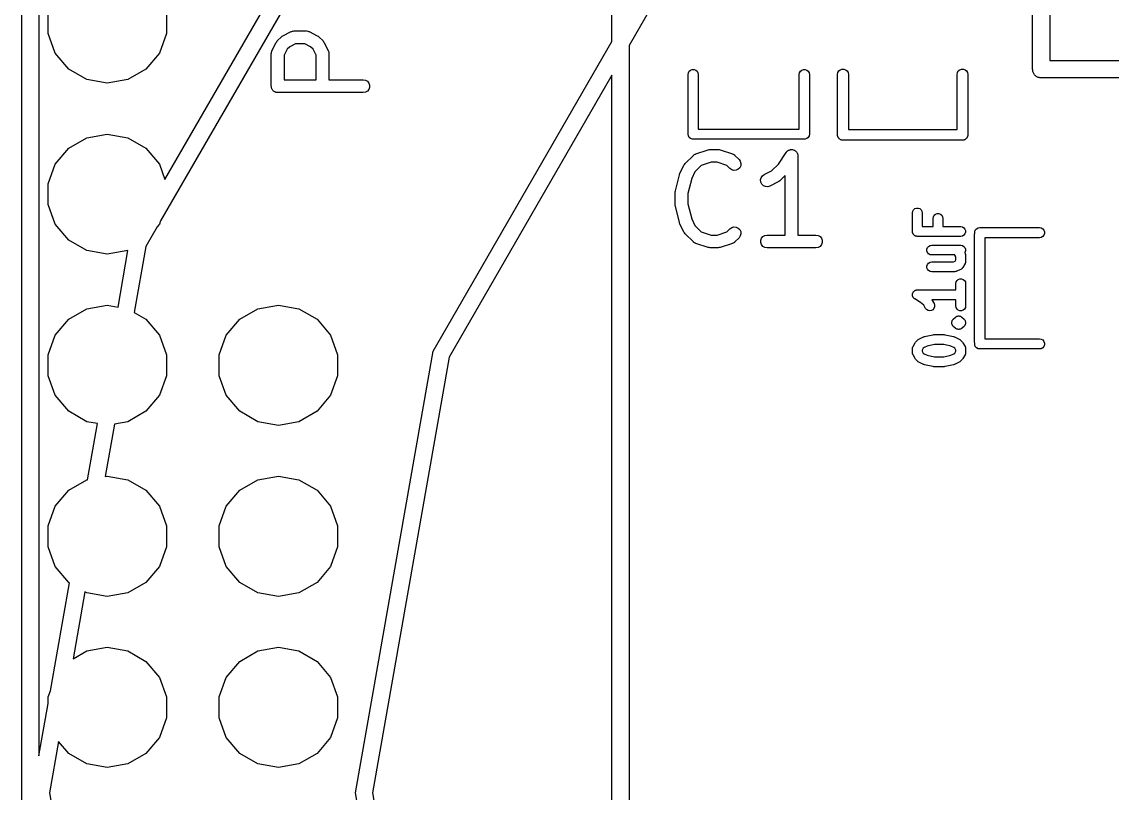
# Model space of a CAD drawing. Extents: x 173.7 to 226.3, y -126 to -74.1.
# Drawn here: x 181 to 193.75, y -100 to -90.98 of the extents above; entities that cross this region are included whole.
import ezdxf

# ---------------------------------------------------------------- set-up
doc = ezdxf.new("R2010")
doc.units = 0
doc.header["$MEASUREMENT"] = 0
doc.layers.add('BLACK', color=7, linetype='CONTINUOUS')

msp = doc.modelspace()

# ---------------------------------------------------------------- linework, layer by layer
at = {"layer": 'Black'}
for p, q in [((187.9, -91.216), (187.9, -86.1429)), ((192.818, -91.54), (192.818, -86.9982)), ((181, -112.1), (181, -88)), ((181.2, -88), (181.2, -99.5653)), ((193.022, -89.8636), (193.022, -91.4384)), ((188.586, -90.4223), (188.1, -91.2635)), ((182.674, -92.8293), (183.917, -90.6762)), ((181.308, -91.122), (181.308, -90.878)), ((184.062, -90.8204), (182.623, -93.3128)), ((182.692, -90.878), (182.692, -91.122)), ((181.391, -91.3513), (181.308, -91.122)), ((182.692, -91.122), (182.609, -91.3513)), ((184.035, -91.1613), (184.044, -91.1544)), ((184.044, -91.1544), (184.054, -91.1472)), ((184.054, -91.1472), (184.149, -91.0996)), ((184.149, -91.0996), (184.153, -91.0984)), ((184.153, -91.0984), (184.157, -91.0962)), ((184.157, -91.0962), (184.166, -91.0947)), ((184.166, -91.0947), (184.174, -91.0922)), ((184.174, -91.0922), (184.179, -91.0924)), ((184.179, -91.0924), (184.183, -91.0917)), ((184.183, -91.0917), (184.326, -91.0917)), ((184.326, -91.0917), (184.33, -91.0924)), ((184.33, -91.0924), (184.334, -91.0922)), ((184.334, -91.0922), (184.343, -91.0947)), ((184.343, -91.0947), (184.351, -91.0962)), ((184.351, -91.0962), (184.355, -91.0984)), ((184.355, -91.0984), (184.359, -91.0996)), ((184.359, -91.0996), (184.454, -91.1472)), ((184.454, -91.1472), (184.464, -91.1544)), ((184.464, -91.1544), (184.474, -91.1613)), ((183.925, -91.3236), (183.973, -91.2284)), ((183.973, -91.2284), (183.98, -91.2187)), ((183.98, -91.2187), (183.987, -91.2089)), ((183.987, -91.2089), (184.035, -91.1613)), ((184.132, -91.2759), (184.102, -91.3063)), ((184.201, -91.2417), (184.132, -91.2759)), ((184.308, -91.2417), (184.201, -91.2417)), ((184.377, -91.2759), (184.308, -91.2417)), ((184.407, -91.3063), (184.377, -91.2759)), ((184.474, -91.1613), (184.522, -91.2089)), ((184.522, -91.2089), (184.528, -91.2187)), ((184.528, -91.2187), (184.536, -91.2284)), ((184.536, -91.2284), (184.583, -91.3236)), ((185.81, -94.8354), (187.9, -91.216)), ((188.1, -91.2635), (188.1, -108.737)), ((181.548, -91.5383), (181.391, -91.3513)), ((182.609, -91.3513), (182.452, -91.5383)), ((183.917, -91.3571), (183.918, -91.3529)), ((183.917, -91.7381), (183.917, -91.3571)), ((183.918, -91.3486), (183.92, -91.3401)), ((183.918, -91.3529), (183.918, -91.3486)), ((183.92, -91.3401), (183.922, -91.3315)), ((183.922, -91.3315), (183.924, -91.3277)), ((183.924, -91.3277), (183.925, -91.3236)), ((184.102, -91.3063), (184.067, -91.3748)), ((184.067, -91.3748), (184.067, -91.6631)), ((184.441, -91.3748), (184.407, -91.3063)), ((184.441, -91.6631), (184.441, -91.3748)), ((184.583, -91.3236), (184.585, -91.3277)), ((184.585, -91.3277), (184.587, -91.3315)), ((184.587, -91.3315), (184.588, -91.3401)), ((184.588, -91.3401), (184.591, -91.3486)), ((184.591, -91.3486), (184.59, -91.3529)), ((184.59, -91.3529), (184.591, -91.3571)), ((184.591, -91.3571), (184.591, -91.6631)), ((181.76, -91.6603), (181.548, -91.5383)), ((182.452, -91.5383), (182.24, -91.6603)), ((190.57, -91.5454), (190.59, -91.5378)), ((190.59, -91.5378), (190.613, -91.5378)), ((190.613, -91.5378), (190.633, -91.5454)), ((191.967, -91.5454), (191.987, -91.5378)), ((191.987, -91.5378), (192.01, -91.5378)), ((192.01, -91.5378), (192.03, -91.5454)), ((192.82, -91.5488), (192.818, -91.54)), ((193.022, -91.4384), (202.978, -91.4384)), ((182, -91.7027), (181.76, -91.6603)), ((182.24, -91.6603), (182, -91.7027)), ((184.067, -91.6631), (184.441, -91.6631)), ((184.591, -91.6631), (184.992, -91.6631)), ((184.992, -91.6631), (185.018, -91.6676)), ((185.018, -91.6676), (185.041, -91.6806)), ((187.9, -91.6099), (185.998, -94.9038)), ((187.9, -108.39), (187.9, -91.6099)), ((188.79, -91.6004), (188.794, -91.58)), ((188.79, -92.2989), (188.79, -91.6004)), ((188.794, -91.58), (188.804, -91.562)), ((188.804, -91.562), (188.82, -91.5487)), ((188.82, -91.5487), (188.839, -91.5416)), ((188.839, -91.5416), (188.86, -91.5416)), ((188.86, -91.5416), (188.88, -91.5487)), ((188.88, -91.5487), (188.895, -91.562)), ((188.895, -91.562), (188.906, -91.58)), ((188.906, -91.58), (188.909, -91.6004)), ((188.909, -91.6004), (188.909, -92.2392)), ((190.091, -91.6004), (190.094, -91.58)), ((190.091, -92.2392), (190.091, -91.6004)), ((190.094, -91.58), (190.105, -91.562)), ((190.105, -91.562), (190.12, -91.5487)), ((190.12, -91.5487), (190.14, -91.5416)), ((190.14, -91.5416), (190.161, -91.5416)), ((190.161, -91.5416), (190.18, -91.5487)), ((190.18, -91.5487), (190.196, -91.562)), ((190.196, -91.562), (190.206, -91.58)), ((190.206, -91.58), (190.21, -91.6004)), ((190.21, -91.6004), (190.21, -92.2989)), ((190.538, -91.6004), (190.542, -91.5787)), ((190.538, -92.3065), (190.538, -91.6004)), ((190.542, -91.5787), (190.553, -91.5596)), ((190.553, -91.5596), (190.57, -91.5454)), ((190.633, -91.5454), (190.65, -91.5596)), ((190.65, -91.5596), (190.661, -91.5787)), ((190.661, -91.5787), (190.665, -91.6004)), ((190.665, -91.6004), (190.665, -92.243)), ((191.935, -91.6004), (191.939, -91.5787)), ((191.935, -92.243), (191.935, -91.6004)), ((191.939, -91.5787), (191.95, -91.5596)), ((191.95, -91.5596), (191.967, -91.5454)), ((192.03, -91.5454), (192.047, -91.5596)), ((192.047, -91.5596), (192.058, -91.5787)), ((192.058, -91.5787), (192.062, -91.6004)), ((192.062, -91.6004), (192.062, -92.3065)), ((192.82, -91.5576), (192.82, -91.5488)), ((192.823, -91.566), (192.82, -91.5576)), ((192.825, -91.5747), (192.823, -91.566)), ((192.829, -91.5824), (192.825, -91.5747)), ((192.832, -91.5908), (192.829, -91.5824)), ((192.838, -91.5976), (192.832, -91.5908)), ((192.842, -91.6053), (192.838, -91.5976)), ((192.849, -91.611), (192.842, -91.6053)), ((192.855, -91.6178), (192.849, -91.611)), ((192.862, -91.6223), (192.855, -91.6178)), ((192.869, -91.628), (192.862, -91.6223)), ((192.878, -91.631), (192.869, -91.628)), ((192.885, -91.6355), (192.878, -91.631)), ((192.894, -91.637), (192.885, -91.6355)), ((192.902, -91.6401), (192.894, -91.637)), ((192.911, -91.6401), (192.902, -91.6401)), ((192.92, -91.6416), (192.911, -91.6401)), ((203.08, -91.6416), (192.92, -91.6416)), ((183.919, -91.7446), (183.917, -91.7381)), ((183.919, -91.7511), (183.919, -91.7446)), ((183.921, -91.7573), (183.919, -91.7511)), ((183.922, -91.7637), (183.921, -91.7573)), ((183.925, -91.7694), (183.922, -91.7637)), ((183.927, -91.7756), (183.925, -91.7694)), ((183.932, -91.7806), (183.927, -91.7756)), ((183.935, -91.7863), (183.932, -91.7806)), ((183.94, -91.7905), (183.935, -91.7863)), ((183.944, -91.7955), (183.94, -91.7905)), ((183.95, -91.7988), (183.944, -91.7955)), ((185.041, -91.7955), (185.018, -91.8086)), ((185.041, -91.6806), (185.057, -91.7006)), ((185.057, -91.7756), (185.041, -91.7955)), ((185.057, -91.7006), (185.066, -91.7251)), ((185.066, -91.7511), (185.057, -91.7756)), ((185.066, -91.7251), (185.066, -91.7511)), ((183.955, -91.803), (183.95, -91.7988)), ((183.961, -91.8053), (183.955, -91.803)), ((183.967, -91.8086), (183.961, -91.8053)), ((183.973, -91.8097), (183.967, -91.8086)), ((183.979, -91.812), (183.973, -91.8097)), ((183.986, -91.812), (183.979, -91.812)), ((183.992, -91.8131), (183.986, -91.812)), ((184.992, -91.8131), (183.992, -91.8131)), ((185.018, -91.8086), (184.992, -91.8131)), ((181.76, -92.3397), (182, -92.2973)), ((182, -92.2973), (182.24, -92.3397)), ((188.794, -92.3193), (188.79, -92.2989)), ((188.909, -92.2392), (190.091, -92.2392)), ((190.21, -92.2989), (190.206, -92.3193)), ((190.665, -92.243), (191.935, -92.243)), ((181.548, -92.4617), (181.76, -92.3397)), ((182.24, -92.3397), (182.452, -92.4617)), ((188.804, -92.3372), (188.794, -92.3193)), ((188.82, -92.3506), (188.804, -92.3372)), ((188.839, -92.3577), (188.82, -92.3506)), ((188.86, -92.3577), (188.839, -92.3577)), ((188.865, -92.3586), (188.86, -92.3577)), ((190.135, -92.3586), (188.865, -92.3586)), ((190.14, -92.3577), (190.135, -92.3586)), ((190.161, -92.3577), (190.14, -92.3577)), ((190.18, -92.3506), (190.161, -92.3577)), ((190.196, -92.3372), (190.18, -92.3506)), ((190.206, -92.3193), (190.196, -92.3372)), ((190.539, -92.312), (190.538, -92.3065)), ((190.539, -92.3175), (190.539, -92.312)), ((190.541, -92.3227), (190.539, -92.3175)), ((190.542, -92.3282), (190.541, -92.3227)), ((190.545, -92.333), (190.542, -92.3282)), ((190.547, -92.3383), (190.545, -92.333)), ((190.55, -92.3425), (190.547, -92.3383)), ((190.553, -92.3473), (190.55, -92.3425)), ((190.557, -92.3509), (190.553, -92.3473)), ((190.561, -92.3551), (190.557, -92.3509)), ((190.565, -92.3579), (190.561, -92.3551)), ((190.57, -92.3615), (190.565, -92.3579)), ((190.575, -92.3634), (190.57, -92.3615)), ((190.58, -92.3662), (190.575, -92.3634)), ((190.585, -92.3671), (190.58, -92.3662)), ((190.59, -92.369), (190.585, -92.3671)), ((190.596, -92.369), (190.59, -92.369)), ((190.601, -92.37), (190.596, -92.369)), ((191.998, -92.37), (190.601, -92.37)), ((192.004, -92.369), (191.998, -92.37)), ((192.01, -92.369), (192.004, -92.369)), ((192.015, -92.3671), (192.01, -92.369)), ((192.02, -92.3662), (192.015, -92.3671)), ((192.025, -92.3634), (192.02, -92.3662)), ((192.03, -92.3615), (192.025, -92.3634)), ((192.035, -92.3579), (192.03, -92.3615)), ((192.039, -92.3551), (192.035, -92.3579)), ((192.043, -92.3509), (192.039, -92.3551)), ((192.047, -92.3473), (192.043, -92.3509)), ((192.05, -92.3425), (192.047, -92.3473)), ((192.053, -92.3383), (192.05, -92.3425)), ((192.055, -92.333), (192.053, -92.3383)), ((192.058, -92.3282), (192.055, -92.333)), ((192.059, -92.3227), (192.058, -92.3282)), ((192.061, -92.3175), (192.059, -92.3227)), ((192.062, -92.3065), (192.061, -92.312)), ((192.061, -92.312), (192.061, -92.3175)), ((181.391, -92.6487), (181.548, -92.4617)), ((182.452, -92.4617), (182.609, -92.6487)), ((188.756, -92.6422), (188.852, -92.547)), ((188.852, -92.547), (188.855, -92.5445)), ((188.855, -92.5445), (188.858, -92.5413)), ((188.858, -92.5413), (188.866, -92.5371)), ((188.866, -92.5371), (188.873, -92.532)), ((188.873, -92.532), (188.877, -92.5309)), ((188.877, -92.5309), (188.881, -92.5288)), ((188.881, -92.5288), (189.024, -92.4812)), ((189.024, -92.4812), (189.036, -92.4795)), ((189.036, -92.4795), (189.048, -92.4774)), ((189.048, -92.4774), (189.143, -92.4774)), ((189.143, -92.4774), (189.155, -92.4795)), ((189.155, -92.4795), (189.167, -92.4812)), ((189.167, -92.4812), (189.309, -92.5288)), ((189.309, -92.5288), (189.313, -92.5309)), ((189.313, -92.5309), (189.317, -92.532)), ((189.317, -92.532), (189.325, -92.5371)), ((189.325, -92.5371), (189.332, -92.5413)), ((189.332, -92.5413), (189.335, -92.5445)), ((189.335, -92.5445), (189.339, -92.547)), ((189.339, -92.547), (189.386, -92.5946)), ((189.846, -92.6475), (189.938, -92.5108)), ((189.938, -92.5108), (189.94, -92.5078)), ((189.94, -92.5078), (189.943, -92.5042)), ((189.943, -92.5042), (189.949, -92.4984)), ((189.949, -92.4984), (189.956, -92.4919)), ((189.956, -92.4919), (189.959, -92.4901)), ((189.959, -92.4901), (189.962, -92.4874)), ((189.962, -92.4874), (189.971, -92.4844)), ((189.971, -92.4844), (189.979, -92.4804)), ((189.979, -92.4804), (189.983, -92.4799)), ((189.983, -92.4799), (189.987, -92.4785)), ((189.987, -92.4785), (189.996, -92.4785)), ((189.996, -92.4785), (190.005, -92.4775)), ((190.005, -92.4775), (190.009, -92.4785)), ((190.009, -92.4785), (190.013, -92.4785)), ((190.013, -92.4785), (190.021, -92.4816)), ((190.021, -92.4816), (190.03, -92.4837)), ((190.03, -92.4837), (190.034, -92.486)), ((190.034, -92.486), (190.037, -92.4874)), ((190.037, -92.4874), (190.044, -92.4932)), ((190.044, -92.4932), (190.052, -92.4981)), ((190.052, -92.4981), (190.054, -92.5015)), ((190.054, -92.5015), (190.057, -92.5042)), ((190.057, -92.5042), (190.062, -92.5119)), ((190.062, -92.5119), (190.067, -92.5191)), ((190.067, -92.5191), (190.068, -92.5231)), ((190.068, -92.5231), (190.07, -92.5267)), ((190.07, -92.5267), (190.072, -92.5355)), ((190.072, -92.5355), (190.075, -92.5441)), ((190.075, -92.5441), (190.074, -92.5483)), ((190.074, -92.5483), (190.075, -92.5524)), ((190.075, -92.5524), (190.075, -93.4774)), ((181.308, -92.878), (181.391, -92.6487)), ((182.609, -92.6487), (182.674, -92.8293)), ((188.695, -92.7569), (188.742, -92.6617)), ((188.742, -92.6617), (188.75, -92.652)), ((188.75, -92.652), (188.756, -92.6422)), ((188.945, -92.6656), (188.871, -92.7397)), ((189.06, -92.6274), (188.945, -92.6656)), ((189.131, -92.6274), (189.06, -92.6274)), ((189.245, -92.6656), (189.131, -92.6274)), ((189.28, -92.7007), (189.245, -92.6656)), ((189.386, -92.5946), (189.401, -92.6159)), ((189.406, -92.667), (189.395, -92.6906)), ((189.401, -92.6159), (189.408, -92.6411)), ((189.408, -92.6411), (189.406, -92.667)), ((189.765, -92.7288), (189.846, -92.6475)), ((188.642, -92.9628), (188.689, -92.7723)), ((188.689, -92.7723), (188.692, -92.7648)), ((188.692, -92.7648), (188.695, -92.7569)), ((188.871, -92.7397), (188.833, -92.8167)), ((189.302, -92.7156), (189.28, -92.7007)), ((189.327, -92.7223), (189.302, -92.7156)), ((189.353, -92.7201), (189.327, -92.7223)), ((189.376, -92.7091), (189.353, -92.7201)), ((189.395, -92.6906), (189.376, -92.7091)), ((189.639, -92.8336), (189.645, -92.8083)), ((189.645, -92.8083), (189.66, -92.7865)), ((189.66, -92.7865), (189.681, -92.771)), ((189.681, -92.771), (189.765, -92.7288)), ((189.925, -92.7811), (189.863, -92.8435)), ((189.925, -93.4774), (189.925, -92.7811)), ((181.308, -93.122), (181.308, -92.878)), ((188.833, -92.8167), (188.789, -92.9902)), ((189.642, -92.8595), (189.639, -92.8336)), ((189.654, -92.8828), (189.642, -92.8595)), ((189.673, -92.9007), (189.654, -92.8828)), ((189.697, -92.911), (189.673, -92.9007)), ((189.723, -92.9126), (189.697, -92.911)), ((189.748, -92.9052), (189.723, -92.9126)), ((189.843, -92.8576), (189.748, -92.9052)), ((189.853, -92.8504), (189.843, -92.8576)), ((189.863, -92.8435), (189.853, -92.8504)), ((188.639, -92.981), (188.641, -92.9719)), ((188.639, -93.1238), (188.639, -92.981)), ((188.641, -92.9719), (188.642, -92.9628)), ((188.789, -92.9902), (188.789, -93.1146)), ((181.391, -93.3513), (181.308, -93.122)), ((188.641, -93.1328), (188.639, -93.1238)), ((188.642, -93.142), (188.641, -93.1328)), ((188.689, -93.3325), (188.642, -93.142)), ((188.789, -93.1146), (188.833, -93.2881)), ((191.414, -93.2183), (191.417, -93.1987)), ((191.417, -93.1987), (191.427, -93.1815)), ((191.427, -93.1815), (191.442, -93.1688)), ((191.442, -93.1688), (191.461, -93.162)), ((191.461, -93.162), (191.481, -93.162)), ((191.481, -93.162), (191.499, -93.1688)), ((191.499, -93.1688), (191.515, -93.1815)), ((191.515, -93.1815), (191.525, -93.1987)), ((191.525, -93.1987), (191.528, -93.2183)), ((182.623, -93.3128), (182.609, -93.3513)), ((188.833, -93.2881), (188.871, -93.3651)), ((191.414, -93.436), (191.414, -93.2183)), ((191.528, -93.2183), (191.528, -93.3788)), ((191.656, -93.2836), (191.659, -93.264)), ((191.656, -93.3788), (191.656, -93.2836)), ((191.659, -93.264), (191.669, -93.2468)), ((191.669, -93.2468), (191.684, -93.2341)), ((191.684, -93.2341), (191.703, -93.2273)), ((191.703, -93.2273), (191.723, -93.2273)), ((191.723, -93.2273), (191.741, -93.2341)), ((191.741, -93.2341), (191.756, -93.2468)), ((191.756, -93.2468), (191.766, -93.264)), ((191.766, -93.264), (191.77, -93.2836)), ((191.77, -93.2836), (191.77, -93.3788)), ((181.548, -93.5383), (181.391, -93.3513)), ((182.582, -93.3828), (182.45, -93.6122)), ((182.609, -93.3513), (182.582, -93.3828)), ((188.692, -93.34), (188.689, -93.3325)), ((188.695, -93.3478), (188.692, -93.34)), ((188.742, -93.4431), (188.695, -93.3478)), ((188.75, -93.4527), (188.742, -93.4431)), ((188.756, -93.4626), (188.75, -93.4527)), ((188.871, -93.3651), (188.945, -93.4392)), ((188.945, -93.4392), (189.06, -93.4774)), ((189.131, -93.4774), (189.245, -93.4392)), ((189.245, -93.4392), (189.28, -93.4041)), ((189.28, -93.4041), (189.302, -93.3892)), ((189.302, -93.3892), (189.327, -93.3824)), ((189.327, -93.3824), (189.353, -93.3847)), ((189.353, -93.3847), (189.376, -93.3957)), ((189.376, -93.3957), (189.395, -93.4141)), ((189.395, -93.4141), (189.406, -93.4377)), ((189.406, -93.4377), (189.408, -93.4637)), ((191.415, -93.4409), (191.414, -93.436)), ((191.415, -93.4459), (191.415, -93.4409)), ((191.416, -93.4506), (191.415, -93.4459)), ((191.417, -93.4555), (191.416, -93.4506)), ((191.528, -93.3788), (191.656, -93.3788)), ((191.77, -93.3788), (191.979, -93.3788)), ((191.979, -93.3788), (191.998, -93.3823)), ((191.998, -93.3823), (192.016, -93.3922)), ((192.016, -93.3922), (192.028, -93.4074)), ((192.028, -93.4074), (192.035, -93.426)), ((192.035, -93.4459), (192.028, -93.4645)), ((192.035, -93.426), (192.035, -93.4459)), ((192.142, -93.4394), (192.149, -93.4199)), ((192.142, -93.4599), (192.142, -93.4394)), ((192.149, -93.4199), (192.163, -93.404)), ((192.163, -93.404), (192.181, -93.3937)), ((192.181, -93.3937), (192.201, -93.3901)), ((192.201, -93.3901), (192.9, -93.3901)), ((192.9, -93.3901), (192.92, -93.3937)), ((192.92, -93.3937), (192.938, -93.404)), ((192.938, -93.404), (192.951, -93.4199)), ((192.951, -93.4199), (192.958, -93.4394)), ((192.958, -93.4394), (192.958, -93.4601)), ((181.76, -93.6603), (181.548, -93.5383)), ((188.852, -93.5578), (188.756, -93.4626)), ((188.855, -93.5603), (188.852, -93.5578)), ((188.858, -93.5635), (188.855, -93.5603)), ((188.866, -93.5677), (188.858, -93.5635)), ((188.873, -93.5727), (188.866, -93.5677)), ((188.877, -93.5739), (188.873, -93.5727)), ((188.881, -93.5759), (188.877, -93.5739)), ((189.024, -93.6235), (188.881, -93.5759)), ((189.06, -93.4774), (189.131, -93.4774)), ((189.309, -93.5759), (189.167, -93.6235)), ((189.313, -93.5739), (189.309, -93.5759)), ((189.317, -93.5727), (189.313, -93.5739)), ((189.325, -93.5677), (189.317, -93.5727)), ((189.332, -93.5635), (189.325, -93.5677)), ((189.335, -93.5603), (189.332, -93.5635)), ((189.339, -93.5578), (189.335, -93.5603)), ((189.386, -93.5102), (189.339, -93.5578)), ((189.401, -93.4888), (189.386, -93.5102)), ((189.408, -93.4637), (189.401, -93.4888)), ((189.64, -93.5394), (189.649, -93.5149)), ((189.64, -93.5654), (189.64, -93.5394)), ((189.649, -93.5899), (189.64, -93.5654)), ((189.649, -93.5149), (189.666, -93.4949)), ((189.666, -93.4949), (189.689, -93.4819)), ((189.689, -93.4819), (189.714, -93.4774)), ((189.714, -93.4774), (189.925, -93.4774)), ((190.075, -93.4774), (190.286, -93.4774)), ((190.286, -93.4774), (190.311, -93.4819)), ((190.311, -93.4819), (190.334, -93.4949)), ((190.334, -93.4949), (190.351, -93.5149)), ((190.351, -93.5149), (190.36, -93.5394)), ((190.36, -93.5654), (190.351, -93.5899)), ((190.36, -93.5394), (190.36, -93.5654)), ((191.42, -93.4598), (191.417, -93.4555)), ((191.421, -93.4645), (191.42, -93.4598)), ((191.425, -93.4684), (191.421, -93.4645)), ((191.427, -93.4727), (191.425, -93.4684)), ((191.431, -93.4759), (191.427, -93.4727)), ((191.434, -93.4797), (191.431, -93.4759)), ((191.438, -93.4822), (191.434, -93.4797)), ((191.442, -93.4855), (191.438, -93.4822)), ((191.447, -93.4872), (191.442, -93.4855)), ((191.451, -93.4897), (191.447, -93.4872)), ((191.456, -93.4905), (191.451, -93.4897)), ((191.461, -93.4923), (191.456, -93.4905)), ((191.466, -93.4923), (191.461, -93.4923)), ((191.471, -93.4931), (191.466, -93.4923)), ((191.979, -93.4931), (191.471, -93.4931)), ((191.998, -93.4897), (191.979, -93.4931)), ((192.016, -93.4797), (191.998, -93.4897)), ((192.028, -93.4645), (192.016, -93.4797)), ((192.141, -93.465), (192.142, -93.4599)), ((192.141, -94.735), (192.141, -93.465)), ((192.9, -93.5095), (192.261, -93.5095)), ((192.261, -93.5095), (192.261, -94.6906)), ((192.92, -93.5058), (192.9, -93.5095)), ((192.938, -93.4955), (192.92, -93.5058)), ((192.951, -93.4796), (192.938, -93.4955)), ((192.958, -93.4601), (192.951, -93.4796)), ((182, -93.7027), (181.76, -93.6603)), ((182.24, -93.6603), (182, -93.7027)), ((182.125, -94.3194), (182.241, -93.6597)), ((182.241, -93.6597), (182.24, -93.6603)), ((182.45, -93.6122), (182.314, -94.3822)), ((189.036, -93.6253), (189.024, -93.6235)), ((189.048, -93.6274), (189.036, -93.6253)), ((189.143, -93.6274), (189.048, -93.6274)), ((189.155, -93.6253), (189.143, -93.6274)), ((189.167, -93.6235), (189.155, -93.6253)), ((189.666, -93.6098), (189.649, -93.5899)), ((189.689, -93.6229), (189.666, -93.6098)), ((189.714, -93.6274), (189.689, -93.6229)), ((190.286, -93.6274), (189.714, -93.6274)), ((190.311, -93.6229), (190.286, -93.6274)), ((190.334, -93.6098), (190.311, -93.6229)), ((190.351, -93.5899), (190.334, -93.6098)), ((191.584, -93.6438), (191.591, -93.6251)), ((191.584, -93.6636), (191.584, -93.6438)), ((191.591, -93.6823), (191.584, -93.6636)), ((191.591, -93.6251), (191.603, -93.6099)), ((191.603, -93.6975), (191.591, -93.6823)), ((191.603, -93.6099), (191.621, -93.6)), ((191.621, -93.7074), (191.603, -93.6975)), ((191.621, -93.6), (191.64, -93.5965)), ((191.64, -93.7108), (191.621, -93.7074)), ((191.64, -93.5965), (191.979, -93.5965)), ((191.979, -93.5965), (191.998, -93.6)), ((191.998, -93.6), (192.016, -93.6099)), ((192.016, -93.6099), (192.028, -93.6251)), ((192.028, -93.6823), (192.026, -93.6855)), ((192.026, -93.6855), (192.029, -93.6912)), ((192.028, -93.6251), (192.035, -93.6438)), ((192.035, -93.6636), (192.028, -93.6823)), ((192.029, -93.6912), (192.03, -93.6955)), ((192.03, -93.6955), (192.033, -93.6995)), ((192.033, -93.6995), (192.033, -93.7048)), ((192.033, -93.7048), (192.035, -93.71)), ((192.035, -93.6438), (192.035, -93.6636)), ((191.584, -93.8397), (191.591, -93.8211)), ((191.591, -93.8211), (191.603, -93.8058)), ((191.603, -93.8058), (191.621, -93.7959)), ((191.621, -93.7959), (191.64, -93.7925)), ((191.908, -93.7108), (191.64, -93.7108)), ((191.64, -93.7925), (191.894, -93.7925)), ((191.894, -93.7925), (191.914, -93.7835)), ((191.909, -93.7116), (191.908, -93.7108)), ((191.922, -93.7338), (191.909, -93.7116)), ((191.914, -93.7835), (191.922, -93.7695)), ((191.922, -93.7695), (191.922, -93.7338)), ((192.029, -93.8121), (192.005, -93.8556)), ((192.03, -93.8078), (192.029, -93.8121)), ((192.033, -93.8039), (192.03, -93.8078)), ((192.035, -93.7933), (192.033, -93.7985)), ((192.033, -93.7985), (192.033, -93.8039)), ((192.035, -93.71), (192.035, -93.7145)), ((192.035, -93.7145), (192.036, -93.719)), ((192.036, -93.7843), (192.035, -93.7888)), ((192.035, -93.7888), (192.035, -93.7933)), ((192.036, -93.719), (192.036, -93.7843)), ((191.584, -93.8596), (191.584, -93.8397)), ((191.591, -93.8782), (191.584, -93.8596)), ((191.603, -93.8934), (191.591, -93.8782)), ((191.621, -93.9033), (191.603, -93.8934)), ((191.64, -93.9068), (191.621, -93.9033)), ((191.906, -93.9068), (191.64, -93.9068)), ((191.908, -93.9064), (191.906, -93.9068)), ((191.91, -93.9066), (191.908, -93.9064)), ((191.918, -93.9047), (191.91, -93.9066)), ((191.926, -93.9033), (191.918, -93.9047)), ((191.928, -93.9023), (191.926, -93.9033)), ((191.93, -93.9017), (191.928, -93.9023)), ((191.978, -93.88), (191.93, -93.9017)), ((191.985, -93.8753), (191.978, -93.88)), ((191.992, -93.871), (191.985, -93.8753)), ((191.993, -93.8697), (191.992, -93.871)), ((191.994, -93.8688), (191.993, -93.8697)), ((191.999, -93.8621), (191.994, -93.8688)), ((192.005, -93.8556), (191.999, -93.8621)), ((191.922, -94.0456), (191.925, -94.026)), ((191.922, -94.1191), (191.922, -94.0456)), ((191.925, -94.026), (191.935, -94.0088)), ((191.935, -94.0088), (191.95, -93.9961)), ((191.95, -93.9961), (191.969, -93.9893)), ((191.969, -93.9893), (191.989, -93.9893)), ((191.989, -93.9893), (192.007, -93.9961)), ((192.007, -93.9961), (192.023, -94.0088)), ((192.023, -94.0088), (192.033, -94.026)), ((192.033, -94.026), (192.036, -94.0456)), ((192.036, -94.0456), (192.036, -94.3068)), ((191.414, -94.1752), (191.415, -94.1708)), ((191.415, -94.1806), (191.414, -94.1752)), ((191.415, -94.1663), (191.416, -94.1611)), ((191.415, -94.1708), (191.415, -94.1663)), ((191.415, -94.1861), (191.415, -94.1806)), ((191.416, -94.1904), (191.415, -94.1861)), ((191.416, -94.1611), (191.417, -94.1558)), ((191.417, -94.1948), (191.416, -94.1904)), ((191.417, -94.1558), (191.42, -94.1519)), ((191.419, -94.1996), (191.417, -94.1948)), ((191.421, -94.2048), (191.419, -94.1996)), ((191.42, -94.1519), (191.421, -94.1476)), ((191.421, -94.1476), (191.425, -94.1434)), ((191.424, -94.2082), (191.421, -94.2048)), ((191.426, -94.2122), (191.424, -94.2082)), ((191.425, -94.1434), (191.428, -94.1387)), ((191.431, -94.2158), (191.426, -94.2122)), ((191.428, -94.1387), (191.431, -94.1359)), ((191.431, -94.1359), (191.434, -94.1324)), ((191.434, -94.22), (191.431, -94.2158)), ((191.434, -94.1324), (191.439, -94.1297)), ((191.439, -94.1297), (191.443, -94.1262)), ((191.443, -94.1262), (191.447, -94.1248)), ((191.447, -94.1248), (191.451, -94.1225)), ((191.451, -94.1225), (191.457, -94.1215)), ((191.457, -94.1215), (191.462, -94.1198)), ((191.462, -94.1198), (191.466, -94.1198)), ((191.466, -94.1198), (191.471, -94.1191)), ((191.471, -94.1191), (191.922, -94.1191)), ((181.548, -94.4617), (181.76, -94.3397)), ((181.76, -94.3397), (182, -94.2973)), ((182, -94.2973), (182.125, -94.3194)), ((183.548, -94.4617), (183.76, -94.3397)), ((183.76, -94.3397), (184, -94.2973)), ((184, -94.2973), (184.24, -94.3397)), ((184.24, -94.3397), (184.452, -94.4617)), ((191.438, -94.2222), (191.434, -94.22)), ((191.441, -94.2252), (191.438, -94.2222)), ((191.509, -94.2659), (191.441, -94.2252)), ((191.546, -94.2994), (191.509, -94.2659)), ((191.566, -94.3346), (191.546, -94.2994)), ((191.578, -94.35), (191.566, -94.3346)), ((191.922, -94.2334), (191.64, -94.2334)), ((191.64, -94.2334), (191.642, -94.2355)), ((191.642, -94.2355), (191.666, -94.2791)), ((191.665, -94.3362), (191.652, -94.3512)), ((191.672, -94.3177), (191.665, -94.3362)), ((191.666, -94.2791), (191.672, -94.2978)), ((191.672, -94.2978), (191.672, -94.3177)), ((191.922, -94.3068), (191.922, -94.2334)), ((191.925, -94.3264), (191.922, -94.3068)), ((191.935, -94.3436), (191.925, -94.3264)), ((191.95, -94.3563), (191.935, -94.3436)), ((192.023, -94.3436), (192.007, -94.3563)), ((192.033, -94.3264), (192.023, -94.3436)), ((192.036, -94.3068), (192.033, -94.3264)), ((181.391, -94.6487), (181.548, -94.4617)), ((182.314, -94.3822), (182.452, -94.4617)), ((182.452, -94.4617), (182.609, -94.6487)), ((183.391, -94.6487), (183.548, -94.4617)), ((184.452, -94.4617), (184.609, -94.6487)), ((191.596, -94.3602), (191.578, -94.35)), ((191.615, -94.364), (191.596, -94.3602)), ((191.635, -94.3608), (191.615, -94.364)), ((191.652, -94.3512), (191.635, -94.3608)), ((191.881, -94.4742), (191.882, -94.4734)), ((191.882, -94.4725), (191.887, -94.4666)), ((191.882, -94.4734), (191.882, -94.4725)), ((191.887, -94.4666), (191.892, -94.4603)), ((191.892, -94.4603), (191.916, -94.4385)), ((191.916, -94.4385), (191.918, -94.4375)), ((191.918, -94.4375), (191.919, -94.436)), ((191.919, -94.436), (191.926, -94.4322)), ((191.926, -94.4322), (191.933, -94.428)), ((191.933, -94.428), (191.935, -94.4276)), ((191.935, -94.4276), (191.937, -94.4266)), ((191.937, -94.4266), (191.945, -94.4255)), ((191.945, -94.4255), (191.953, -94.4239)), ((191.969, -94.3631), (191.95, -94.3563)), ((191.953, -94.4239), (191.955, -94.4242)), ((191.955, -94.4242), (191.957, -94.4239)), ((191.957, -94.4239), (191.964, -94.4255)), ((191.964, -94.4255), (191.972, -94.4266)), ((191.989, -94.3631), (191.969, -94.3631)), ((191.972, -94.4266), (191.974, -94.4276)), ((191.974, -94.4276), (191.976, -94.428)), ((191.976, -94.428), (191.983, -94.4322)), ((191.983, -94.4322), (191.99, -94.436)), ((192.007, -94.3563), (191.989, -94.3631)), ((191.99, -94.436), (191.991, -94.4375)), ((191.991, -94.4375), (191.993, -94.4385)), ((191.993, -94.4385), (192.017, -94.4603)), ((192.017, -94.4603), (192.022, -94.4666)), ((192.022, -94.4666), (192.027, -94.4725)), ((192.027, -94.4725), (192.028, -94.4734)), ((192.028, -94.4734), (192.028, -94.4742)), ((191.874, -94.4919), (191.875, -94.4909)), ((191.874, -94.4928), (191.874, -94.4919)), ((191.874, -94.4939), (191.874, -94.4928)), ((191.874, -94.4948), (191.874, -94.4939)), ((191.874, -94.5028), (191.874, -94.4948)), ((191.874, -94.5107), (191.874, -94.5028)), ((191.874, -94.5117), (191.874, -94.5107)), ((191.874, -94.5127), (191.874, -94.5117)), ((191.874, -94.5136), (191.874, -94.5127)), ((191.875, -94.5146), (191.874, -94.5136)), ((191.875, -94.4909), (191.878, -94.4835)), ((191.878, -94.522), (191.875, -94.5146)), ((191.878, -94.4835), (191.88, -94.4759)), ((191.88, -94.5296), (191.878, -94.522)), ((191.88, -94.4759), (191.881, -94.4751)), ((191.881, -94.5304), (191.88, -94.5296)), ((191.881, -94.4751), (191.881, -94.4742)), ((191.881, -94.5313), (191.881, -94.5304)), ((191.882, -94.5321), (191.881, -94.5313)), ((191.882, -94.533), (191.882, -94.5321)), ((191.887, -94.539), (191.882, -94.533)), ((191.892, -94.5452), (191.887, -94.539)), ((191.916, -94.567), (191.892, -94.5452)), ((191.918, -94.5681), (191.916, -94.567)), ((191.919, -94.5696), (191.918, -94.5681)), ((191.926, -94.5733), (191.919, -94.5696)), ((191.933, -94.5775), (191.926, -94.5733)), ((191.935, -94.5779), (191.933, -94.5775)), ((191.937, -94.5789), (191.935, -94.5779)), ((191.945, -94.58), (191.937, -94.5789)), ((191.953, -94.5817), (191.945, -94.58)), ((191.955, -94.5814), (191.953, -94.5817)), ((191.957, -94.5817), (191.955, -94.5814)), ((191.964, -94.58), (191.957, -94.5817)), ((191.972, -94.5789), (191.964, -94.58)), ((191.974, -94.578), (191.972, -94.5789)), ((191.976, -94.5775), (191.974, -94.578)), ((191.983, -94.5733), (191.976, -94.5775)), ((191.99, -94.5696), (191.983, -94.5733)), ((191.991, -94.5681), (191.99, -94.5696)), ((191.993, -94.567), (191.991, -94.5681)), ((192.017, -94.5453), (191.993, -94.567)), ((192.022, -94.539), (192.017, -94.5453)), ((192.027, -94.533), (192.022, -94.539)), ((192.028, -94.5321), (192.027, -94.533)), ((192.028, -94.4742), (192.029, -94.4751)), ((192.029, -94.5304), (192.028, -94.5313)), ((192.028, -94.5313), (192.028, -94.5321)), ((192.029, -94.4751), (192.029, -94.4759)), ((192.029, -94.4759), (192.032, -94.4835)), ((192.032, -94.522), (192.029, -94.5296)), ((192.029, -94.5296), (192.029, -94.5304)), ((192.032, -94.4835), (192.035, -94.4909)), ((192.035, -94.5146), (192.032, -94.522)), ((192.035, -94.4909), (192.035, -94.4919)), ((192.035, -94.4919), (192.035, -94.4928)), ((192.035, -94.4928), (192.035, -94.4939)), ((192.035, -94.4939), (192.035, -94.4948)), ((192.035, -94.4948), (192.035, -94.5028)), ((192.035, -94.5028), (192.035, -94.5107)), ((192.035, -94.5107), (192.035, -94.5117)), ((192.035, -94.5117), (192.035, -94.5127)), ((192.035, -94.5127), (192.035, -94.5136)), ((192.035, -94.5136), (192.035, -94.5146)), ((181.308, -94.878), (181.391, -94.6487)), ((182.609, -94.6487), (182.692, -94.878)), ((183.308, -94.878), (183.391, -94.6487)), ((184.609, -94.6487), (184.692, -94.878)), ((191.451, -94.729), (191.457, -94.7215)), ((191.457, -94.7215), (191.481, -94.6998)), ((191.481, -94.6998), (191.488, -94.6951)), ((191.488, -94.6951), (191.496, -94.6901)), ((191.496, -94.6901), (191.544, -94.6684)), ((191.544, -94.6684), (191.55, -94.667)), ((191.55, -94.667), (191.555, -94.6647)), ((191.555, -94.6647), (191.652, -94.643)), ((191.652, -94.643), (191.658, -94.6427)), ((191.658, -94.6427), (191.664, -94.6416)), ((191.664, -94.6416), (191.785, -94.6416)), ((191.785, -94.6416), (191.792, -94.6427)), ((191.792, -94.6427), (191.798, -94.643)), ((191.798, -94.643), (191.895, -94.6647)), ((191.895, -94.6647), (191.9, -94.667)), ((191.9, -94.667), (191.905, -94.6684)), ((191.905, -94.6684), (191.954, -94.6901)), ((191.954, -94.6901), (191.961, -94.6951)), ((191.961, -94.6951), (191.969, -94.6998)), ((191.969, -94.6998), (191.993, -94.7215)), ((191.993, -94.7215), (191.999, -94.729)), ((192.261, -94.6906), (192.9, -94.6906)), ((192.9, -94.6906), (192.92, -94.6941)), ((192.92, -94.6941), (192.938, -94.7045)), ((192.938, -94.7045), (192.951, -94.7204)), ((192.951, -94.7204), (192.958, -94.7399)), ((184.9, -100), (185.81, -94.8354)), ((191.414, -94.7986), (191.416, -94.7934)), ((191.414, -94.8031), (191.414, -94.7986)), ((191.414, -94.8076), (191.414, -94.8031)), ((191.414, -94.8511), (191.414, -94.8076)), ((191.414, -94.8556), (191.414, -94.8511)), ((191.414, -94.8601), (191.414, -94.8556)), ((191.416, -94.7934), (191.417, -94.788)), ((191.417, -94.788), (191.419, -94.7841)), ((191.419, -94.7841), (191.421, -94.7798)), ((191.421, -94.7798), (191.445, -94.7363)), ((191.445, -94.7363), (191.451, -94.729)), ((191.54, -94.8001), (191.528, -94.8224)), ((191.528, -94.8224), (191.528, -94.8363)), ((191.528, -94.8363), (191.54, -94.8586)), ((191.551, -94.7907), (191.54, -94.8001)), ((191.586, -94.775), (191.551, -94.7907)), ((191.671, -94.7559), (191.586, -94.775)), ((191.779, -94.7559), (191.671, -94.7559)), ((191.864, -94.775), (191.779, -94.7559)), ((191.899, -94.7907), (191.864, -94.775)), ((191.909, -94.8001), (191.899, -94.7907)), ((191.922, -94.8224), (191.909, -94.8001)), ((191.909, -94.8586), (191.922, -94.8363)), ((191.922, -94.8363), (191.922, -94.8224)), ((191.999, -94.729), (192.005, -94.7363)), ((192.005, -94.7363), (192.029, -94.7798)), ((192.029, -94.7798), (192.03, -94.7841)), ((192.03, -94.7841), (192.033, -94.788)), ((192.033, -94.788), (192.033, -94.7934)), ((192.033, -94.7934), (192.035, -94.7986)), ((192.035, -94.7986), (192.035, -94.8031)), ((192.035, -94.8031), (192.036, -94.8076)), ((192.036, -94.8511), (192.035, -94.8556)), ((192.035, -94.8556), (192.035, -94.8601)), ((192.036, -94.8076), (192.036, -94.8511)), ((192.142, -94.7401), (192.141, -94.735)), ((192.142, -94.7606), (192.142, -94.7401)), ((192.149, -94.7801), (192.142, -94.7606)), ((192.163, -94.796), (192.149, -94.7801)), ((192.181, -94.8063), (192.163, -94.796)), ((192.201, -94.8099), (192.181, -94.8063)), ((192.9, -94.8099), (192.201, -94.8099)), ((192.92, -94.8063), (192.9, -94.8099)), ((192.938, -94.796), (192.92, -94.8063)), ((192.951, -94.7801), (192.938, -94.796)), ((192.958, -94.7606), (192.951, -94.7801)), ((192.958, -94.7399), (192.958, -94.7606)), ((181.308, -95.122), (181.308, -94.878)), ((182.692, -94.878), (182.692, -95.122)), ((183.308, -95.122), (183.308, -94.878)), ((184.692, -94.878), (184.692, -95.122)), ((185.998, -94.9038), (185.1, -100)), ((191.416, -94.8653), (191.414, -94.8601)), ((191.417, -94.8707), (191.416, -94.8653)), ((191.419, -94.8746), (191.417, -94.8707)), ((191.421, -94.8789), (191.419, -94.8746)), ((191.445, -94.9224), (191.421, -94.8789)), ((191.451, -94.9297), (191.445, -94.9224)), ((191.457, -94.9371), (191.451, -94.9297)), ((191.481, -94.9589), (191.457, -94.9371)), ((191.488, -94.9636), (191.481, -94.9589)), ((191.496, -94.9685), (191.488, -94.9636)), ((191.544, -94.9903), (191.496, -94.9685)), ((191.54, -94.8586), (191.551, -94.868)), ((191.551, -94.868), (191.586, -94.8837)), ((191.586, -94.8837), (191.671, -94.9028)), ((191.671, -94.9028), (191.779, -94.9028)), ((191.779, -94.9028), (191.864, -94.8837)), ((191.864, -94.8837), (191.899, -94.868)), ((191.899, -94.868), (191.909, -94.8586)), ((191.922, -94.983), (191.906, -94.9903)), ((191.954, -94.9685), (191.922, -94.983)), ((191.961, -94.9636), (191.954, -94.9685)), ((191.969, -94.9589), (191.961, -94.9636)), ((191.993, -94.9371), (191.969, -94.9589)), ((191.999, -94.9297), (191.993, -94.9371)), ((192.005, -94.9224), (191.999, -94.9297)), ((192.029, -94.8789), (192.005, -94.9224)), ((192.03, -94.8746), (192.029, -94.8789)), ((192.033, -94.8707), (192.03, -94.8746)), ((192.035, -94.8601), (192.033, -94.8653)), ((192.033, -94.8653), (192.033, -94.8707)), ((191.55, -94.9917), (191.544, -94.9903)), ((191.555, -94.994), (191.55, -94.9917)), ((191.652, -95.0157), (191.555, -94.994)), ((191.658, -95.016), (191.652, -95.0157)), ((191.664, -95.0171), (191.658, -95.016)), ((191.785, -95.0171), (191.664, -95.0171)), ((191.792, -95.016), (191.785, -95.0171)), ((191.798, -95.0157), (191.792, -95.016)), ((191.895, -94.994), (191.798, -95.0157)), ((191.9, -94.9917), (191.895, -94.994)), ((191.906, -94.9903), (191.9, -94.9917)), ((181.391, -95.3513), (181.308, -95.122)), ((182.692, -95.122), (182.609, -95.3513)), ((183.391, -95.3513), (183.308, -95.122)), ((184.692, -95.122), (184.609, -95.3513)), ((181.548, -95.5383), (181.391, -95.3513)), ((182.609, -95.3513), (182.452, -95.5383)), ((183.548, -95.5383), (183.391, -95.3513)), ((184.609, -95.3513), (184.452, -95.5383)), ((181.76, -95.6603), (181.548, -95.5383)), ((182.452, -95.5383), (182.24, -95.6603)), ((183.76, -95.6603), (183.548, -95.5383)), ((184.452, -95.5383), (184.24, -95.6603)), ((181.885, -95.6823), (181.76, -95.6603)), ((181.769, -96.338), (181.885, -95.6823)), ((182.084, -95.6879), (181.975, -96.3017)), ((182.24, -95.6603), (182.084, -95.6879)), ((184, -95.7027), (183.76, -95.6603)), ((184.24, -95.6603), (184, -95.7027)), ((181.548, -96.4617), (181.76, -96.3397)), ((181.76, -96.3397), (181.769, -96.338)), ((181.975, -96.3017), (182, -96.2973)), ((182, -96.2973), (182.24, -96.3397)), ((182.24, -96.3397), (182.452, -96.4617)), ((183.548, -96.4617), (183.76, -96.3397)), ((183.76, -96.3397), (184, -96.2973)), ((184, -96.2973), (184.24, -96.3397)), ((184.24, -96.3397), (184.452, -96.4617)), ((181.391, -96.6487), (181.548, -96.4617)), ((182.452, -96.4617), (182.609, -96.6487)), ((183.391, -96.6487), (183.548, -96.4617)), ((184.452, -96.4617), (184.609, -96.6487)), ((181.308, -96.878), (181.391, -96.6487)), ((182.609, -96.6487), (182.692, -96.878)), ((183.308, -96.878), (183.391, -96.6487)), ((184.609, -96.6487), (184.692, -96.878)), ((181.308, -97.122), (181.308, -96.878)), ((182.692, -96.878), (182.692, -97.122)), ((183.308, -97.122), (183.308, -96.878)), ((184.692, -96.878), (184.692, -97.122)), ((181.391, -97.3513), (181.308, -97.122)), ((182.692, -97.122), (182.609, -97.3513)), ((183.391, -97.3513), (183.308, -97.122)), ((184.692, -97.122), (184.609, -97.3513)), ((181.548, -97.5383), (181.391, -97.3513)), ((182.609, -97.3513), (182.452, -97.5383)), ((183.548, -97.5383), (183.391, -97.3513)), ((184.609, -97.3513), (184.452, -97.5383)), ((181.334, -98.8077), (181.557, -97.543)), ((181.557, -97.543), (181.548, -97.5383)), ((181.738, -97.6478), (181.6, -98.432)), ((181.76, -97.6603), (181.738, -97.6478)), ((182, -97.7027), (181.76, -97.6603)), ((182.24, -97.6603), (182, -97.7027)), ((182.452, -97.5383), (182.24, -97.6603)), ((183.76, -97.6603), (183.548, -97.5383)), ((184, -97.7027), (183.76, -97.6603)), ((184.24, -97.6603), (184, -97.7027)), ((184.452, -97.5383), (184.24, -97.6603)), ((181.76, -98.3397), (182, -98.2973)), ((182, -98.2973), (182.24, -98.3397)), ((183.76, -98.3397), (184, -98.2973)), ((184, -98.2973), (184.24, -98.3397)), ((181.6, -98.432), (181.76, -98.3397)), ((182.24, -98.3397), (182.452, -98.4617)), ((183.548, -98.4617), (183.76, -98.3397)), ((184.24, -98.3397), (184.452, -98.4617)), ((182.452, -98.4617), (182.609, -98.6487)), ((183.391, -98.6487), (183.548, -98.4617)), ((184.452, -98.4617), (184.609, -98.6487)), ((182.609, -98.6487), (182.692, -98.878)), ((183.308, -98.878), (183.391, -98.6487)), ((184.609, -98.6487), (184.692, -98.878)), ((181.308, -98.878), (181.334, -98.8077)), ((181.308, -98.9528), (181.308, -98.878)), ((182.692, -98.878), (182.692, -99.122)), ((183.308, -99.122), (183.308, -98.878)), ((184.692, -98.878), (184.692, -99.122)), ((181.2, -99.5653), (181.308, -98.9528)), ((182.692, -99.122), (182.609, -99.3513)), ((183.391, -99.3513), (183.308, -99.122)), ((184.692, -99.122), (184.609, -99.3513)), ((181.43, -99.3969), (181.323, -100)), ((181.548, -99.5383), (181.43, -99.3969)), ((182.609, -99.3513), (182.452, -99.5383)), ((183.548, -99.5383), (183.391, -99.3513)), ((184.609, -99.3513), (184.452, -99.5383)), ((181.76, -99.6603), (181.548, -99.5383)), ((182.452, -99.5383), (182.24, -99.6603)), ((183.76, -99.6603), (183.548, -99.5383)), ((184.452, -99.5383), (184.24, -99.6603)), ((182, -99.7027), (181.76, -99.6603)), ((182.24, -99.6603), (182, -99.7027)), ((184, -99.7027), (183.76, -99.6603)), ((184.24, -99.6603), (184, -99.7027)), ((181.323, -100), (181.43, -100.603)), ((185.81, -105.165), (184.9, -100)), ((185.1, -100), (185.998, -105.096))]:
    msp.add_line(p, q, dxfattribs=at)

doc.saveas('drawing.dxf')
